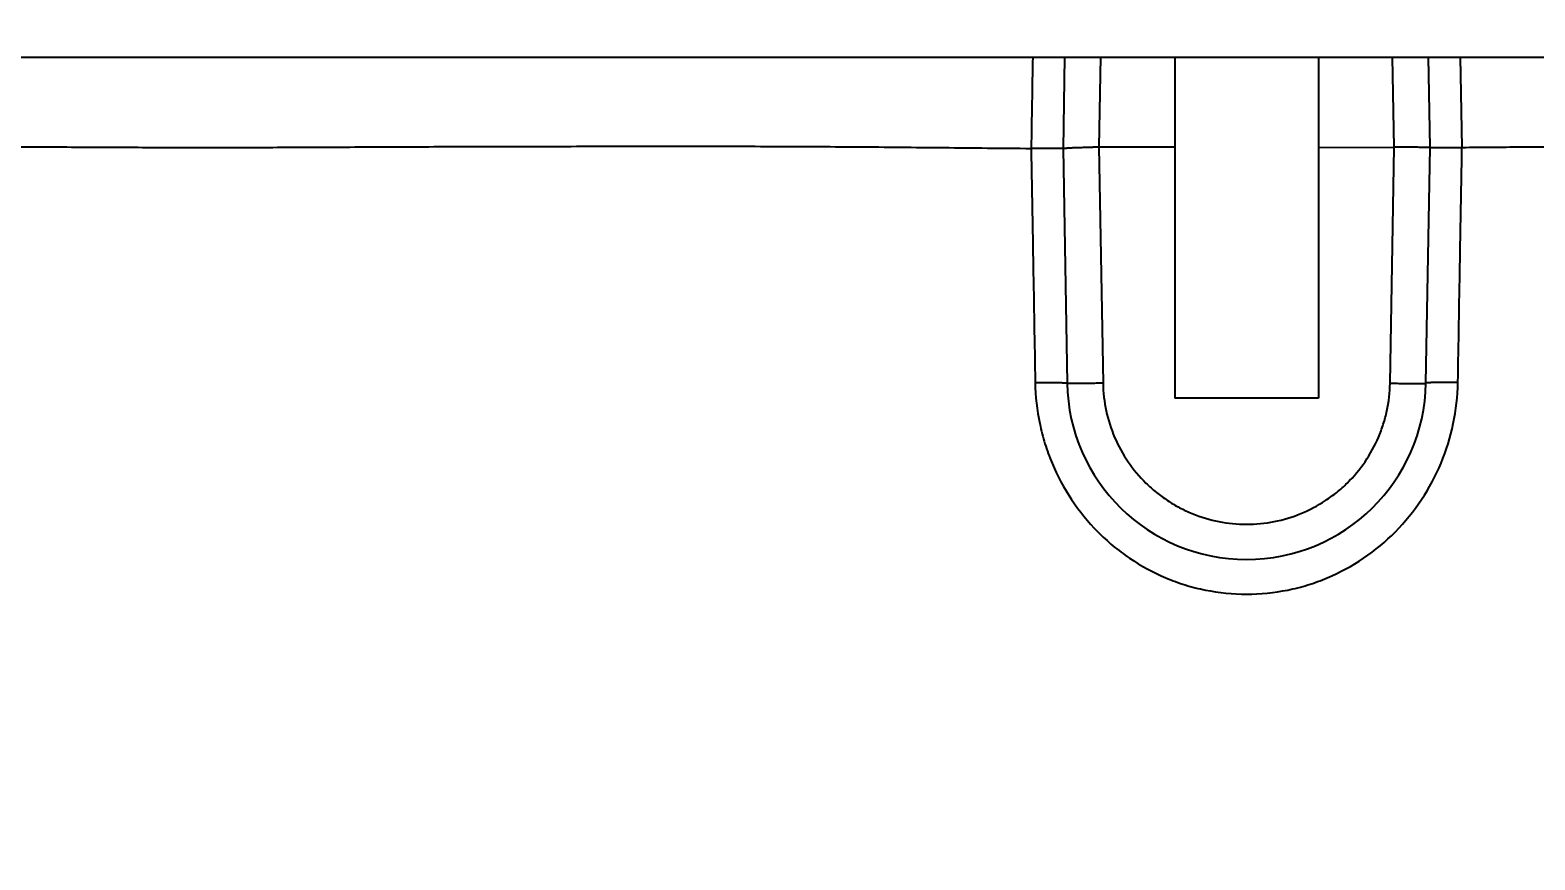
# Model space of a CAD drawing. Header units: millimetres. Extents: x 5828 to 6704, y 123 to 421.
# Drawn here: x 6588.967 to 6591.762, y 244.289 to 245.83 of the extents above; entities that cross this region are included whole.
import ezdxf

# ---------------------------------------------------------------- set-up
doc = ezdxf.new("R2010")
doc.units = ezdxf.units.MM
for name, color, linetype in [('外形图', 7, 'Continuous'), ('尺寸标注', 7, 'Continuous'), ('运动范围', 7, 'Continuous')]:
    doc.layers.add(name, color=color, linetype=linetype)
doc.styles.add('微软雅黑', font='msyh.ttc', dxfattribs={"height": 1.5})
doc.dimstyles.new('尺寸标注_1_15比例', dxfattribs={"dimtxt": 1.5, "dimasz": 1.25, "dimexe": 0.5, "dimexo": 0.4, "dimgap": 0.5, "dimtad": 1, "dimdec": 1, "dimlfac": 15, "dimdsep": 46, "dimtxsty": '微软雅黑', "dimcen": 0.09, "dimadec": 0, "dimazin": 0, "dimtp": 0.01, "dimtm": 0.01, "dimtfac": 1, "dimtdec": 1, "dimtofl": 0, "dimtmove": 0, "dimatfit": 3, "dimfxl": 1, "dimtolj": 1, "dimarcsym": 0})

# ---------------------------------------------------------------- blocks, each defined once
blk = doc.blocks.new('*D770')
at = {"layer": 'Defpoints', "color": 0}
for p in [(6551.3884, 249.6138), (6591.2263, 249.6138), (6637.3008, 249.6138), (6628.0365, 243.1292), (6583.7661, 238.2698)]:
    blk.add_point(p, dxfattribs=at)
at = {"layer": '尺寸标注', "color": 0, "lineweight": -2}
blk.add_arc((6591.2263, 249.6138), 13.5772, 185.27685, 344.73221, dxfattribs=at)
at = {"layer": '尺寸标注', "color": 0}
for points in [[(6577.9147, 248.3747), (6577.4985, 248.3555), (6577.6491, 249.6138)], [(6604.5277, 245.9929), (6604.1211, 246.084), (6604.5977, 247.2582)]]:
    blk.add_solid(points, dxfattribs=at)
at = {"layer": '尺寸标注', "color": 0, "insert": (6591.5441, 237.3197), "char_height": 1.5, "attachment_point": 5, "rotation": 1.4808, "style": '微软雅黑'}
blk.add_mtext('\\A1;+\\A1;170%%d', dxfattribs=at)

msp = doc.modelspace()

# ---------------------------------------------------------------- linework, layer by layer
at = {"layer": '外形图', "color": 7, "linetype": 'Continuous'}
for p, q in [((6587.639, 245.7805), (6594.8103, 245.7805)), ((6590.8884, 245.7805), (6590.8854, 245.6101)), ((6590.9551, 245.7805), (6590.9522, 245.6137)), ((6591.093, 245.7805), (6591.093, 245.1471)), ((6591.3597, 245.7805), (6591.3597, 245.1471)), ((6591.5006, 245.6127), (6591.4977, 245.7805)), ((6591.5673, 245.6126), (6591.5643, 245.7805)), ((6591.6266, 245.6126), (6591.6237, 245.7805)), ((6590.8854, 245.6101), (6590.893, 245.1746)), ((6590.952, 245.6137), (6590.9597, 245.1746)), ((6590.952, 245.6137), (6591.093, 245.6134)), ((6591.3597, 245.613), (6591.5006, 245.6127)), ((6591.493, 245.1746), (6591.5006, 245.6127)), ((6591.5596, 245.1746), (6591.5673, 245.6126)), ((6591.3597, 245.1471), (6591.093, 245.1471))]:
    msp.add_line(p, q, dxfattribs=at)
msp.add_arc((6591.2263, 245.1805), 0.3333, 181, 359, dxfattribs=at)
for points, knots in [([(6590.8291, 245.7805), (6590.8286, 245.7522), (6590.8277, 245.6956), (6590.8267, 245.639), (6590.8262, 245.6107)], [0, 0, 0, 0, 0.5, 1, 1, 1, 1]), ([(6587.6331, 245.6108), (6587.6331, 245.6108), (6587.6332, 245.6107), (6587.6335, 245.6107), (6587.6342, 245.6106), (6587.6354, 245.6107), (6587.637, 245.6108), (6587.6391, 245.611), (6587.6417, 245.6113), (6587.6447, 245.6116), (6587.6497, 245.6121), (6587.6571, 245.6127), (6587.6674, 245.6135), (6587.6796, 245.6141), (6587.6935, 245.6144), (6587.7093, 245.6146), (6587.727, 245.6147), (6587.7464, 245.6147), (6587.7759, 245.6145), (6587.8173, 245.6143), (6587.8722, 245.6141), (6587.9341, 245.6136), (6588.0029, 245.613), (6588.0783, 245.6127), (6588.1603, 245.6129), (6588.2486, 245.6134), (6588.3432, 245.6139), (6588.4437, 245.6139), (6588.55, 245.6138), (6588.6618, 245.6139), (6588.779, 245.6139), (6588.9013, 245.614), (6589.0284, 245.6134), (6589.1601, 245.6127), (6589.2961, 245.6124), (6589.4361, 245.6127), (6589.5798, 245.6134), (6589.727, 245.6141), (6589.8773, 245.6144), (6590.0303, 245.6147), (6590.1859, 245.6148), (6590.3436, 245.6146), (6590.5032, 245.6138), (6590.6642, 245.6122), (6590.7721, 245.6112), (6590.8262, 245.6107)], [0, 0, 0, 0, 0.00003, 0.000088, 0.000311, 0.00068, 0.001197, 0.001862, 0.002674, 0.003634, 0.00474, 0.007389, 0.010616, 0.01442, 0.018798, 0.02375, 0.029272, 0.035362, 0.042017, 0.057009, 0.074219, 0.093616, 0.115162, 0.138806, 0.164497, 0.192182, 0.221804, 0.253304, 0.286615, 0.321666, 0.358387, 0.396702, 0.436536, 0.477806, 0.520423, 0.564297, 0.609338, 0.655453, 0.702547, 0.750519, 0.79927, 0.848696, 0.898697, 0.949166, 1, 1, 1, 1]), ([(6590.885, 245.6102), (6590.8849, 245.6103), (6590.8846, 245.6103), (6590.8841, 245.6103), (6590.8835, 245.6103), (6590.8824, 245.6104), (6590.8808, 245.6104), (6590.8786, 245.6104), (6590.8759, 245.6105), (6590.8729, 245.6105), (6590.8695, 245.6105), (6590.8657, 245.6105), (6590.8615, 245.6106), (6590.8571, 245.6106), (6590.8524, 245.6106), (6590.8474, 245.6106), (6590.8423, 245.6106), (6590.8379, 245.6107), (6590.8348, 245.6107), (6590.8329, 245.6107), (6590.8316, 245.6107), (6590.8302, 245.6107), (6590.8288, 245.6106), (6590.8274, 245.6109), (6590.8266, 245.6113), (6590.8262, 245.6115)], [0, 0, 0, 0, 0.006528, 0.014968, 0.025383, 0.037741, 0.068174, 0.106066, 0.151151, 0.203111, 0.261581, 0.326146, 0.396352, 0.4717, 0.551654, 0.635645, 0.723077, 0.81333, 0.859327, 0.882485, 0.905747, 0.929195, 0.952687, 0.976202, 1, 1, 1, 1]), ([(6590.8262, 245.6107), (6590.8268, 245.5745), (6590.8281, 245.502), (6590.8306, 245.3571), (6590.8325, 245.2483), (6590.8337, 245.1759)], [0, 0, 0, 0, 0.25, 0.5, 1, 1, 1, 1]), ([(6590.8854, 245.6105), (6590.8854, 245.6105), (6590.8855, 245.6104), (6590.8856, 245.6103), (6590.8857, 245.6104), (6590.8858, 245.6105), (6590.8859, 245.6106)], [0, 0, 0, 0, 0.137319, 0.325747, 0.590965, 1, 1, 1, 1]), ([(6590.8859, 245.6106), (6590.886, 245.6107), (6590.8863, 245.6108), (6590.8869, 245.6109), (6590.8876, 245.611), (6590.8888, 245.6112), (6590.8906, 245.6114), (6590.8931, 245.6116), (6590.8962, 245.6118), (6590.8997, 245.612), (6590.9036, 245.6121), (6590.9079, 245.6123), (6590.9126, 245.6125), (6590.9177, 245.6126), (6590.923, 245.6128), (6590.9286, 245.613), (6590.9343, 245.6132), (6590.9392, 245.6133), (6590.9427, 245.6134), (6590.9447, 245.6135), (6590.9462, 245.6136), (6590.9477, 245.6136), (6590.9492, 245.6136), (6590.9508, 245.6138), (6590.9517, 245.6142), (6590.9522, 245.6144)], [0, 0, 0, 0, 0.006746, 0.015277, 0.025835, 0.038353, 0.069221, 0.107732, 0.153591, 0.206437, 0.265837, 0.331305, 0.402298, 0.47823, 0.558467, 0.642339, 0.72915, 0.818177, 0.863296, 0.885964, 0.908675, 0.931453, 0.954318, 0.977084, 1, 1, 1, 1]), ([(6591.5006, 245.6134), (6591.5015, 245.6139), (6591.5032, 245.6137), (6591.5052, 245.6138), (6591.5074, 245.6137), (6591.51, 245.6137), (6591.5131, 245.6137), (6591.5161, 245.6136), (6591.5202, 245.6136), (6591.5251, 245.6135), (6591.5308, 245.6135), (6591.5363, 245.6134), (6591.5414, 245.6134), (6591.5462, 245.6133), (6591.5506, 245.6133), (6591.5545, 245.6132), (6591.5579, 245.6131), (6591.5605, 245.6131), (6591.5622, 245.613), (6591.5634, 245.613), (6591.5643, 245.6129), (6591.5652, 245.6129), (6591.5659, 245.6128), (6591.5665, 245.6128), (6591.5668, 245.6127), (6591.5671, 245.6126), (6591.5671, 245.6127)], [0, 0, 0, 0, 0.046834, 0.070473, 0.094072, 0.141102, 0.187818, 0.234116, 0.279891, 0.369468, 0.455747, 0.537956, 0.615358, 0.687256, 0.753003, 0.812011, 0.863752, 0.907766, 0.926749, 0.943659, 0.95846, 0.971126, 0.981613, 0.989889, 0.996163, 1, 1, 1, 1]), ([(6591.5671, 245.6127), (6591.5672, 245.6127), (6591.5672, 245.6128), (6591.5673, 245.6131), (6591.5672, 245.613)], [0, 0, 0, 0, 0.286247, 1, 1, 1, 1]), ([(6591.5677, 245.6126), (6591.5678, 245.6126), (6591.5681, 245.6126), (6591.5686, 245.6126), (6591.5692, 245.6126), (6591.5703, 245.6126), (6591.5719, 245.6126), (6591.5741, 245.6126), (6591.5768, 245.6126), (6591.5798, 245.6126), (6591.5833, 245.6126), (6591.5871, 245.6126), (6591.5912, 245.6126), (6591.5956, 245.6126), (6591.6003, 245.6126), (6591.6053, 245.6126), (6591.6104, 245.6126), (6591.6148, 245.6126), (6591.618, 245.6126), (6591.6198, 245.6126), (6591.6212, 245.6126), (6591.6225, 245.6127), (6591.6239, 245.6127), (6591.6253, 245.6125), (6591.6262, 245.6121), (6591.6266, 245.6119)], [0, 0, 0, 0, 0.006505, 0.014976, 0.025403, 0.037771, 0.068234, 0.106154, 0.151262, 0.203241, 0.261724, 0.326297, 0.396504, 0.471847, 0.551791, 0.635766, 0.723176, 0.813401, 0.859383, 0.882532, 0.905785, 0.929226, 0.952707, 0.976212, 1, 1, 1, 1]), ([(6591.619, 245.1759), (6591.6202, 245.2487), (6591.6221, 245.3579), (6591.6246, 245.5034), (6591.6259, 245.5762), (6591.6265, 245.6126)], [0, 0, 0, 0, 0.5, 0.75, 1, 1, 1, 1]), ([(6591.6265, 245.6126), (6591.663, 245.613), (6591.7358, 245.6136), (6591.8447, 245.614), (6591.9531, 245.6137), (6592.0607, 245.6126), (6592.1675, 245.6109), (6592.2735, 245.6092), (6592.3784, 245.6077), (6592.5161, 245.6062), (6592.685, 245.6057), (6592.8834, 245.6075), (6593.0756, 245.6111), (6593.2608, 245.6145), (6593.4383, 245.6155), (6593.6075, 245.6151), (6593.7677, 245.614), (6593.9183, 245.6127), (6594.0375, 245.6124), (6594.1277, 245.6128), (6594.1913, 245.6134), (6594.2521, 245.614), (6594.3274, 245.6147), (6594.3824, 245.6152), (6594.4182, 245.6154)], [0, 0, 0, 0, 0.039198, 0.078224, 0.11704, 0.155607, 0.193891, 0.231854, 0.269463, 0.306682, 0.379813, 0.450978, 0.519911, 0.586344, 0.650014, 0.710686, 0.768137, 0.822152, 0.872529, 0.896295, 0.919081, 0.940865, 0.961626, 1, 1, 1, 1]), ([(6590.8337, 245.1759), (6590.8377, 245.1759), (6590.8454, 245.176), (6590.8565, 245.176), (6590.8667, 245.176), (6590.8743, 245.1759), (6590.8797, 245.1758), (6590.8831, 245.1757), (6590.886, 245.1755), (6590.8885, 245.1754), (6590.8904, 245.1752), (6590.8917, 245.1751), (6590.8926, 245.1749), (6590.8929, 245.1748), (6590.893, 245.1747), (6590.893, 245.1746)], [0, 0, 0, 0, 0.200192, 0.389637, 0.56205, 0.711718, 0.77644, 0.833688, 0.882991, 0.923948, 0.956235, 0.979616, 0.993995, 0.997902, 1, 1, 1, 1]), ([(6590.8337, 245.1759), (6590.8341, 245.1503), (6590.8385, 245.1118), (6590.8513, 245.0621), (6590.8689, 245.0138), (6590.8993, 244.957), (6590.94, 244.907), (6590.9778, 244.8724), (6591.0188, 244.8415), (6591.0642, 244.8169), (6591.1124, 244.7994), (6591.1622, 244.7867), (6591.2263, 244.7803), (6591.2905, 244.7867), (6591.3403, 244.7994), (6591.3885, 244.8169), (6591.4452, 244.8476), (6591.5046, 244.8971), (6591.5534, 244.957), (6591.5899, 245.0252), (6591.6128, 245.099), (6591.6185, 245.1503), (6591.619, 245.1759)], [0, 0, 0, 0, 0.062483, 0.093767, 0.125052, 0.187544, 0.250019, 0.28129, 0.312559, 0.375027, 0.406302, 0.437582, 0.50007, 0.562558, 0.593838, 0.625115, 0.687584, 0.75005, 0.812527, 0.875019, 0.937517, 1, 1, 1, 1]), ([(6590.9597, 245.1746), (6590.9554, 245.1746), (6590.9469, 245.1744), (6590.9345, 245.1743), (6590.9248, 245.1742), (6590.9176, 245.1742), (6590.9127, 245.1742), (6590.9083, 245.1742), (6590.9045, 245.1742), (6590.9011, 245.1742), (6590.8983, 245.1743), (6590.8964, 245.1743), (6590.8951, 245.1744), (6590.8944, 245.1744), (6590.8938, 245.1745), (6590.8934, 245.1745), (6590.8932, 245.1746), (6590.893, 245.1746), (6590.893, 245.1746)], [0, 0, 0, 0, 0.194974, 0.38245, 0.555227, 0.634002, 0.706673, 0.772541, 0.830973, 0.881409, 0.923364, 0.95644, 0.969547, 0.980325, 0.988752, 0.994816, 0.998523, 1, 1, 1, 1]), ([(6590.9597, 245.1746), (6590.96, 245.1574), (6590.964, 245.1229), (6590.9798, 245.0734), (6591.0048, 245.0278), (6591.0327, 244.9945), (6591.0585, 244.9716), (6591.0794, 244.9563), (6591.1017, 244.9431), (6591.133, 244.9285), (6591.1746, 244.916), (6591.2263, 244.911), (6591.2781, 244.916), (6591.3279, 244.931), (6591.3663, 244.9512), (6591.3942, 244.9716), (6591.42, 244.9945), (6591.4478, 245.0278), (6591.4687, 245.0658), (6591.4808, 245.0982), (6591.4897, 245.1315), (6591.4926, 245.1574), (6591.493, 245.1746)], [0, 0, 0, 0, 0.062478, 0.124955, 0.187434, 0.249914, 0.281192, 0.312471, 0.343749, 0.375028, 0.437514, 0.5, 0.562487, 0.624972, 0.687456, 0.718734, 0.750012, 0.812492, 0.874971, 0.906247, 0.937523, 1, 1, 1, 1]), ([(6591.493, 245.1746), (6591.4973, 245.1746), (6591.5058, 245.1744), (6591.5181, 245.1743), (6591.5279, 245.1742), (6591.5351, 245.1742), (6591.5399, 245.1742), (6591.5443, 245.1742), (6591.5482, 245.1742), (6591.5515, 245.1742), (6591.5543, 245.1743), (6591.5563, 245.1743), (6591.5576, 245.1744), (6591.5583, 245.1744), (6591.5588, 245.1745), (6591.5592, 245.1745), (6591.5595, 245.1746), (6591.5596, 245.1746), (6591.5596, 245.1746)], [0, 0, 0, 0, 0.194974, 0.38245, 0.555227, 0.634002, 0.706673, 0.772541, 0.830973, 0.881409, 0.923364, 0.95644, 0.969547, 0.980325, 0.988752, 0.994816, 0.998523, 1, 1, 1, 1]), ([(6591.619, 245.1759), (6591.615, 245.1759), (6591.6073, 245.176), (6591.5961, 245.176), (6591.586, 245.176), (6591.5783, 245.1759), (6591.5729, 245.1758), (6591.5695, 245.1757), (6591.5666, 245.1755), (6591.5642, 245.1754), (6591.5623, 245.1752), (6591.5609, 245.1751), (6591.5601, 245.1749), (6591.5597, 245.1748), (6591.5596, 245.1747), (6591.5596, 245.1746)], [0, 0, 0, 0, 0.200164, 0.389599, 0.562015, 0.711693, 0.776422, 0.833676, 0.882986, 0.923949, 0.95624, 0.979624, 0.994002, 0.997907, 1, 1, 1, 1])]:
    msp.add_open_spline(points, degree=3, knots=knots, dxfattribs=at)
at = {"layer": '运动范围', "color": 0, "linetype": 'Continuous', "lineweight": 0}
msp.add_arc((6591.2263, 249.6198), 37.378, 10, 350, dxfattribs=at)

# ---------------------------------------------------------------- dimensions: what is measured, and where the dimension line sits
at = {"layer": '尺寸标注'}
dim = msp.add_angular_dim_2l(base=(6583.7661, 238.2698), line1=((6628.0365, 243.1292), (6591.2263, 249.6138)), line2=((6551.3884, 249.6138), (6637.3008, 249.6138)), text='\\A1;+<>', dimstyle='尺寸标注_1_15比例', override={"dimtxsty": '微软雅黑'}, dxfattribs=at)
dim.commit()
dim.dimension.update_dxf_attribs({"geometry": '*D770', "text_midpoint": (6591.5772, 236.0411), "dimtype": 162})

doc.saveas('drawing.dxf')
